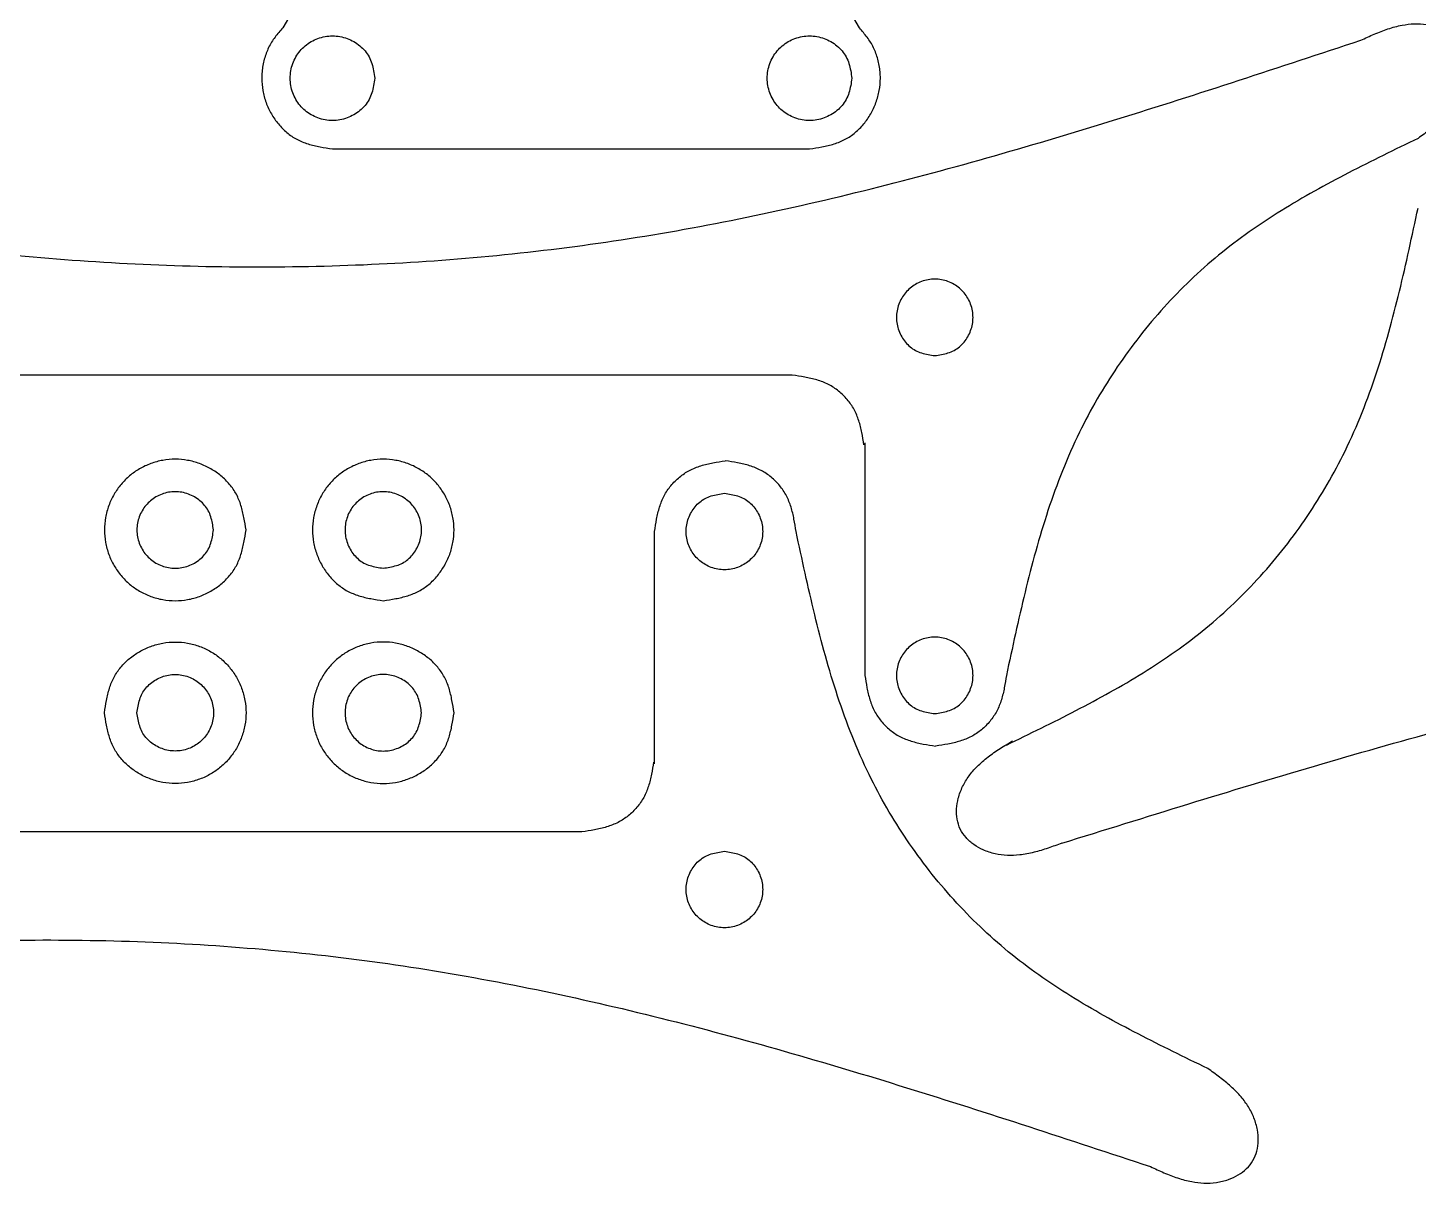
# Model space of a CAD drawing. Extents: x 7 to 258, y 12 to 200.
# Drawn here: x 131.15 to 179.66, y 74.42 to 114.74 of the extents above; entities that cross this region are included whole.
import ezdxf

# ---------------------------------------------------------------- set-up
doc = ezdxf.new("R2010")
doc.units = 0
doc.layers.add('spacers', color=7, linetype='CONTINUOUS')

msp = doc.modelspace()

# ---------------------------------------------------------------- linework, layer by layer
at = {"layer": 'spacers', "color": 7}
for points in [[(148.372028, 128.966852), (140.049512, 114.742795)], [(160.161622, 114.737557), (151.850694, 128.950079)], [(141.781665, 110.514471), (158.424163, 110.514471)], [(157.818926, 102.62408), (118.765952, 102.62408)], [(160.352517, 100.253459), (160.352517, 92.142316)], [(138.763635, 97.217159), (138.763635, 97.217159)], [(153.014739, 89.05393), (153.014739, 97.165073)], [(143.552438, 94.748209), (143.552438, 94.748209)], [(133.825705, 90.838711), (133.825705, 90.838711)], [(146.021402, 90.838711), (146.021402, 90.838711)], [(150.481149, 86.683305), (111.428174, 86.683305)]]:
    msp.add_lwpolyline(points, dxfattribs=at)
at = {"layer": 'spacers', "color": 3}
for points in [[(143.258738, 112.983433), (143.258738, 112.983433)], [(159.901235, 112.983433), (159.901235, 112.983433)], [(162.790426, 103.300792), (162.790426, 103.300792)], [(155.452648, 98.500176), (155.452648, 98.500176)], [(137.629779, 97.217159), (137.629779, 97.217159)], [(143.552438, 95.882068), (143.552438, 95.882068)], [(134.95959, 90.838711), (134.95959, 90.838711)], [(144.887518, 90.838711), (144.887518, 90.838711)], [(162.790426, 90.807213), (162.790426, 90.807213)], [(155.452648, 86.006593), (155.452648, 86.006593)]]:
    msp.add_lwpolyline(points, dxfattribs=at)
at = {"layer": 'spacers', "color": 7}
for points, knots in [([(140.049512, 114.742795), (140.002633, 114.689204), (139.909052, 114.582226), (139.774753, 114.417051), (139.652412, 114.241816), (139.549577, 114.053013), (139.465566, 113.853541), (139.399059, 113.644657), (139.349801, 113.428611), (139.319414, 113.206851), (139.306047, 112.913932), (139.33946, 112.550167), (139.453754, 112.128706), (139.637362, 111.734309), (139.882851, 111.379662), (140.18055, 111.077141), (140.530688, 110.836085), (140.928182, 110.678711), (141.350079, 110.581848), (141.637036, 110.53705), (141.781665, 110.514471)], [0, 0, 0, 0, 0.2136, 0.426386, 0.638389, 0.853754, 1.07005, 1.286766, 1.5106, 1.734013, 1.957335, 2.389198, 2.82368, 3.261187, 3.687893, 4.111514, 4.527998, 4.953272, 5.385389, 5.824493, 5.824493, 5.824493, 5.824493]), ([(158.424163, 110.514471), (158.568792, 110.53705), (158.85575, 110.581848), (159.277647, 110.678711), (159.675141, 110.836084), (160.025277, 111.077141), (160.322976, 111.379661), (160.568464, 111.734313), (160.752081, 112.128707), (160.866395, 112.550168), (160.899752, 112.913653), (160.886468, 113.206003), (160.85631, 113.426931), (160.807425, 113.642194), (160.74142, 113.850361), (160.658029, 114.049206), (160.55594, 114.237488), (160.434466, 114.412336), (160.301106, 114.577224), (160.208176, 114.684045), (160.161622, 114.737557)], [0, 0, 0, 0, 0.439103, 0.87122, 1.296494, 1.712978, 2.136599, 2.563304, 3.000818, 3.435304, 3.867164, 4.089637, 4.312199, 4.535176, 4.75107, 4.966549, 5.181109, 5.392305, 5.604277, 5.817055, 5.817055, 5.817055, 5.817055]), ([(177.656069, 114.309068), (177.811649, 114.380639), (178.121824, 114.523328), (178.597232, 114.711833), (179.064849, 114.839744), (179.520474, 114.892949), (179.954881, 114.87398), (180.359472, 114.777068), (180.716782, 114.611114), (181.014126, 114.392172), (181.247002, 114.107572), (181.379786, 113.764649), (181.423663, 113.39801), (181.391875, 113.005327), (181.27671, 112.605549), (181.079034, 112.218263), (180.808104, 111.848099), (180.466266, 111.504336), (180.067869, 111.183668), (179.790799, 110.984168), (179.651824, 110.884101)], [0, 0, 0, 0, 0.513733, 1.024216, 1.532772, 1.963225, 2.395321, 2.830706, 3.202305, 3.570285, 3.929941, 4.289597, 4.657576, 5.029177, 5.46456, 5.896653, 6.327104, 6.835661, 7.346144, 7.859877, 7.859877, 7.859877, 7.859877]), ([(98.928812, 114.309068), (101.859202, 113.395289), (107.713993, 111.5696), (116.580494, 109.126079), (125.459223, 107.312209), (134.34326, 106.389341), (143.133756, 106.337674), (151.924849, 107.189728), (160.604794, 109.018073), (169.172482, 111.504288), (174.825036, 113.373093), (177.656069, 114.309068)], [0, 0, 0, 0, 9.208479, 18.398137, 27.581192, 36.360373, 45.149522, 53.911367, 62.803247, 71.718183, 80.663176, 80.663176, 80.663176, 80.663176]), ([(179.651824, 110.884104), (178.839461, 110.489551), (177.219869, 109.702938), (174.858382, 108.402178), (172.663503, 106.871088), (170.741925, 105.028218), (169.111278, 102.945366), (167.730269, 100.56493), (166.6886, 97.905563), (165.914128, 95.045919), (165.498754, 93.112172), (165.290427, 92.142318)], [0, 0, 0, 0, 2.709193, 5.401269, 8.081182, 10.712126, 13.357239, 15.992565, 18.939205, 21.896696, 24.87247, 24.87247, 24.87247, 24.87247]), ([(165.290427, 89.712173), (166.102789, 90.106725), (167.722381, 90.893337), (170.083869, 92.194097), (172.278746, 93.725189), (174.200326, 95.568057), (175.830972, 97.650909), (177.21198, 100.031346), (178.25365, 102.690712), (179.028123, 105.550356), (179.443497, 107.484105), (179.651824, 108.453959)], [0, 0, 0, 0, 2.709192, 5.401268, 8.081183, 10.712125, 13.357238, 15.992566, 18.939204, 21.896695, 24.872471, 24.872471, 24.872471, 24.872471]), ([(160.318927, 100.190943), (160.295983, 100.333244), (160.250396, 100.615989), (160.152202, 101.032535), (159.992836, 101.427538), (159.750117, 101.777397), (159.445349, 102.072848), (159.085924, 102.308256), (158.681551, 102.463658), (158.254028, 102.558821), (157.964507, 102.602245), (157.818926, 102.62408)], [0, 0, 0, 0, 0.432379, 0.859119, 1.281673, 1.701799, 2.126587, 2.548039, 2.981602, 3.418222, 3.859813, 3.859813, 3.859813, 3.859813]), ([(138.763635, 97.217159), (138.741088, 97.072524), (138.696354, 96.785556), (138.599523, 96.363642), (138.442031, 95.966141), (138.200715, 95.616111), (137.898141, 95.318528), (137.543892, 95.073014), (137.150192, 94.888978), (136.728642, 94.774436), (136.294332, 94.735095), (135.859718, 94.774497), (135.438005, 94.888533), (135.045948, 95.072065), (134.696298, 95.319336), (134.396785, 95.618921), (134.149644, 95.968394), (133.966034, 96.360107), (133.85192, 96.78183), (133.8126, 97.217162), (133.851921, 97.652493), (133.966035, 98.074215), (134.149644, 98.465928), (134.396785, 98.815401), (134.696298, 99.114985), (135.045948, 99.362256), (135.438005, 99.545789), (135.859718, 99.659824), (136.294332, 99.699227), (136.728642, 99.659886), (137.150192, 99.545343), (137.543892, 99.361308), (137.898141, 99.115794), (138.200715, 98.818211), (138.442032, 98.46818), (138.599522, 98.070679), (138.696354, 97.648764), (138.741088, 97.361795), (138.763635, 97.217159)], [0, 0, 0, 0, 0.439106, 0.871222, 1.296515, 1.71309, 2.13677, 2.563247, 3.00006, 3.434173, 3.867267, 4.301364, 4.736449, 5.171438, 5.593159, 6.014802, 6.436322, 6.870895, 7.30578, 7.740534, 8.175287, 8.610172, 9.044744, 9.466264, 9.887907, 10.309629, 10.744617, 11.179702, 11.613799, 12.046893, 12.481006, 12.917819, 13.344296, 13.767976, 14.184551, 14.609845, 15.041961, 15.481069, 15.481069, 15.481069, 15.481069]), ([(143.552438, 94.748209), (143.407803, 94.770755), (143.120835, 94.815487), (142.698921, 94.912318), (142.301419, 95.069807), (141.951386, 95.31112), (141.653801, 95.613691), (141.408283, 95.967938), (141.224246, 96.361638), (141.109701, 96.783187), (141.070359, 97.217499), (141.109762, 97.652113), (141.2238, 98.073827), (141.407334, 98.465884), (141.654609, 98.815532), (141.954196, 99.115042), (142.303673, 99.362179), (142.695386, 99.545788), (143.117108, 99.659901), (143.552438, 99.699221), (143.987768, 99.659901), (144.40949, 99.545788), (144.801203, 99.362179), (145.150679, 99.115042), (145.450266, 98.815532), (145.697541, 98.465884), (145.881076, 98.073827), (145.995113, 97.652113), (146.034516, 97.217499), (145.995175, 96.783187), (145.88063, 96.361638), (145.696592, 95.967938), (145.451075, 95.613691), (145.153489, 95.31112), (144.803456, 95.069807), (144.405955, 94.912318), (143.98404, 94.815487), (143.697073, 94.770755), (143.552438, 94.748209)], [0, 0, 0, 0, 0.439105, 0.87122, 1.296514, 1.713089, 2.136769, 2.563246, 3.00006, 3.434173, 3.867267, 4.301366, 4.736453, 5.171442, 5.593163, 6.014806, 6.436327, 6.8709, 7.305784, 7.740536, 8.175287, 8.610171, 9.044744, 9.466265, 9.887908, 10.309629, 10.744619, 11.179705, 11.613804, 12.046898, 12.481011, 12.917825, 13.344302, 13.767982, 14.184557, 14.609851, 15.041966, 15.481071, 15.481071, 15.481071, 15.481071]), ([(153.014739, 97.165073), (153.037318, 97.308931), (153.082204, 97.594913), (153.17936, 98.016709), (153.337107, 98.416461), (153.57655, 98.771495), (153.877269, 99.072214), (154.232303, 99.311659), (154.632056, 99.469403), (155.053853, 99.566559), (155.339834, 99.611446), (155.483693, 99.634026)], [0, 0, 0, 0, 0.436825, 0.868379, 1.296336, 1.717935, 2.143526, 2.565128, 2.993085, 3.424638, 3.861463, 3.861463, 3.861463, 3.861463]), ([(157.952649, 97.165073), (157.93007, 97.308931), (157.885184, 97.594913), (157.788029, 98.016709), (157.630285, 98.416462), (157.390839, 98.771495), (157.090121, 99.072213), (156.735087, 99.31166), (156.335333, 99.469403), (155.913536, 99.566559), (155.627554, 99.611446), (155.483695, 99.634026)], [0, 0, 0, 0, 0.436825, 0.868378, 1.296335, 1.717935, 2.143527, 2.565126, 2.993085, 3.424639, 3.861465, 3.861465, 3.861465, 3.861465]), ([(172.314046, 78.423285), (171.501683, 78.817836), (169.882091, 79.604447), (167.520603, 80.905206), (165.325727, 82.4363), (163.404146, 84.279168), (161.7735, 86.362021), (160.392491, 88.742457), (159.350824, 91.401825), (158.576351, 94.261469), (158.160976, 96.195216), (157.952649, 97.16507)], [0, 0, 0, 0, 2.709192, 5.401267, 8.081183, 10.712125, 13.357238, 15.992566, 18.939206, 21.896696, 24.87247, 24.87247, 24.87247, 24.87247]), ([(167.22659, 86.287206), (170.15698, 87.200985), (176.01177, 89.026674), (184.878272, 91.470195), (193.757, 93.284069), (202.641038, 94.206933), (211.431534, 94.2586), (220.222628, 93.406546), (228.902574, 91.578201), (237.470262, 89.091987), (243.122814, 87.223181), (245.953844, 86.287206)], [0, 0, 0, 0, 9.208479, 18.398137, 27.581192, 36.360374, 45.149523, 53.911367, 62.803249, 71.718188, 80.663174, 80.663174, 80.663174, 80.663174]), ([(133.825705, 90.838711), (133.848252, 90.694075), (133.892986, 90.407107), (133.989817, 89.985191), (134.147309, 89.58769), (134.388625, 89.237659), (134.691198, 88.940075), (135.045448, 88.694563), (135.439148, 88.510527), (135.860697, 88.395985), (136.295008, 88.356644), (136.729622, 88.396047), (137.151335, 88.510082), (137.543392, 88.693615), (137.893043, 88.940884), (138.192555, 89.240469), (138.439696, 89.589943), (138.623305, 89.981656), (138.737419, 90.403378), (138.77674, 90.838709), (138.73742, 91.27404), (138.623305, 91.695763), (138.439696, 92.087477), (138.192555, 92.43695), (137.893042, 92.736535), (137.543392, 92.983806), (137.151335, 93.167339), (136.729622, 93.281376), (136.295008, 93.320779), (135.860697, 93.281437), (135.439148, 93.166893), (135.045448, 92.982857), (134.691199, 92.737343), (134.388625, 92.43976), (134.147309, 92.08973), (133.989817, 91.692229), (133.892986, 91.270315), (133.848252, 90.983347), (133.825705, 90.838711)], [0, 0, 0, 0, 0.439108, 0.871225, 1.296518, 1.713093, 2.136774, 2.56325, 3.000063, 3.434176, 3.86727, 4.301367, 4.736452, 5.171441, 5.593161, 6.014805, 6.436325, 6.870898, 7.305782, 7.740535, 8.175289, 8.610173, 9.044747, 9.466267, 9.88791, 10.309632, 10.74462, 11.179706, 11.613803, 12.046897, 12.48101, 12.917823, 13.3443, 13.767981, 14.184555, 14.609849, 15.041964, 15.481071, 15.481071, 15.481071, 15.481071]), ([(146.021402, 90.838711), (145.998856, 90.694075), (145.954122, 90.407107), (145.85729, 89.985191), (145.699799, 89.58769), (145.458482, 89.237659), (145.155909, 88.940075), (144.801659, 88.694563), (144.407959, 88.510527), (143.98641, 88.395985), (143.552099, 88.356644), (143.117486, 88.396047), (142.695773, 88.510082), (142.303716, 88.693615), (141.954065, 88.940884), (141.654553, 89.240469), (141.407412, 89.589943), (141.223802, 89.981656), (141.109688, 90.403378), (141.070367, 90.838709), (141.109688, 91.27404), (141.223803, 91.695763), (141.407412, 92.087477), (141.654553, 92.43695), (141.954066, 92.736535), (142.303716, 92.983806), (142.695773, 93.167339), (143.117486, 93.281376), (143.552099, 93.320779), (143.98641, 93.281437), (144.407959, 93.166893), (144.80166, 92.982857), (145.155909, 92.737343), (145.458482, 92.43976), (145.699799, 92.08973), (145.85729, 91.692229), (145.954122, 91.270315), (145.998856, 90.983347), (146.021402, 90.838711)], [0, 0, 0, 0, 0.439108, 0.871225, 1.296518, 1.713093, 2.136774, 2.56325, 3.000063, 3.434176, 3.86727, 4.301367, 4.736452, 5.171441, 5.593161, 6.014805, 6.436325, 6.870898, 7.305782, 7.740535, 8.175289, 8.610173, 9.044747, 9.466267, 9.88791, 10.309632, 10.74462, 11.179706, 11.613803, 12.046897, 12.48101, 12.917823, 13.3443, 13.767981, 14.184555, 14.609849, 15.041964, 15.481071, 15.481071, 15.481071, 15.481071]), ([(160.352517, 92.142316), (160.375096, 91.998456), (160.419982, 91.712474), (160.517138, 91.290676), (160.674884, 90.890925), (160.914328, 90.53589), (161.215046, 90.235172), (161.570081, 89.995726), (161.969834, 89.837982), (162.39163, 89.740826), (162.677612, 89.695939), (162.82147, 89.673359)], [0, 0, 0, 0, 0.436827, 0.868381, 1.296339, 1.717937, 2.143529, 2.565131, 2.993087, 3.424641, 3.861466, 3.861466, 3.861466, 3.861466]), ([(165.290427, 92.142316), (165.267848, 91.998456), (165.222962, 91.712474), (165.125807, 91.290677), (164.968063, 90.890924), (164.728617, 90.53589), (164.427898, 90.235172), (164.072865, 89.995725), (163.673111, 89.837983), (163.251314, 89.740826), (162.965332, 89.695939), (162.821473, 89.673359)], [0, 0, 0, 0, 0.436827, 0.868381, 1.296338, 1.717938, 2.143529, 2.565129, 2.993088, 3.424642, 3.861467, 3.861467, 3.861467, 3.861467]), ([(167.22659, 86.287206), (167.065877, 86.228056), (166.745468, 86.110128), (166.256742, 85.959483), (165.780534, 85.868635), (165.32214, 85.851321), (164.890559, 85.904295), (164.494816, 86.032639), (164.151618, 86.226099), (163.872358, 86.467684), (163.662517, 86.769669), (163.557031, 87.121949), (163.542039, 87.490898), (163.604522, 87.879879), (163.750681, 88.269395), (163.978121, 88.639989), (164.277241, 88.987771), (164.644986, 89.303668), (165.067301, 89.592108), (165.359163, 89.769269), (165.505556, 89.85813)], [0, 0, 0, 0, 0.513733, 1.024216, 1.532773, 1.963226, 2.39532, 2.830704, 3.202304, 3.570284, 3.929942, 4.289597, 4.657575, 5.029174, 5.464559, 5.896653, 6.327106, 6.835663, 7.346148, 7.859881, 7.859881, 7.859881, 7.859881]), ([(152.981149, 89.116442), (152.958206, 88.974141), (152.912618, 88.691397), (152.814424, 88.274851), (152.655058, 87.879848), (152.412341, 87.529988), (152.107573, 87.234537), (151.748146, 86.99913), (151.343774, 86.843727), (150.91625, 86.748563), (150.626729, 86.70514), (150.481149, 86.683305)], [0, 0, 0, 0, 0.432379, 0.859118, 1.281673, 1.701797, 2.126586, 2.54804, 2.981602, 3.418222, 3.859814, 3.859814, 3.859814, 3.859814]), ([(91.591034, 74.99832), (94.521424, 75.912098), (100.376215, 77.737785), (109.242716, 80.181306), (118.121445, 81.995176), (127.005483, 82.918044), (135.795978, 82.969711), (144.587071, 82.117657), (153.267016, 80.289312), (161.834704, 77.803098), (167.487258, 75.934294), (170.318292, 74.99832)], [0, 0, 0, 0, 9.208478, 18.398136, 27.581191, 36.360372, 45.149522, 53.911366, 62.803246, 71.718182, 80.663175, 80.663175, 80.663175, 80.663175]), ([(170.318292, 74.99832), (170.473871, 74.926749), (170.784046, 74.784058), (171.259455, 74.595553), (171.727071, 74.467641), (172.182696, 74.414436), (172.617103, 74.433406), (173.021694, 74.530317), (173.379004, 74.696273), (173.676349, 74.915215), (173.909223, 75.199815), (174.042009, 75.542738), (174.085886, 75.909375), (174.054101, 76.302059), (173.938934, 76.701836), (173.741257, 77.089123), (173.470326, 77.459286), (173.128488, 77.80305), (172.730091, 78.123718), (172.453021, 78.32322), (172.314046, 78.423287)], [0, 0, 0, 0, 0.513734, 1.024217, 1.532773, 1.963226, 2.395322, 2.830707, 3.202307, 3.570287, 3.929944, 4.289598, 4.657576, 5.029177, 5.46456, 5.896654, 6.327106, 6.835662, 7.346146, 7.85988, 7.85988, 7.85988, 7.85988])]:
    msp.add_open_spline(points, degree=3, knots=knots, dxfattribs=at)
at = {"layer": 'spacers', "color": 3}
for points, knots in [([(143.258738, 112.983433), (143.245249, 113.069962), (143.218487, 113.241642), (143.160557, 113.494056), (143.066337, 113.731863), (142.921971, 113.941272), (142.740955, 114.119302), (142.529024, 114.266184), (142.293489, 114.376284), (142.041293, 114.444809), (141.781463, 114.468345), (141.521452, 114.444773), (141.269158, 114.37655), (141.034606, 114.266752), (140.825427, 114.118818), (140.646242, 113.93959), (140.498387, 113.730516), (140.388545, 113.49617), (140.320277, 113.243872), (140.296753, 112.983432), (140.320276, 112.722992), (140.388543, 112.470692), (140.498388, 112.236345), (140.646241, 112.027268), (140.825426, 111.848038), (141.034607, 111.700107), (141.269158, 111.590305), (141.521452, 111.522083), (141.781463, 111.49851), (142.041293, 111.522046), (142.293489, 111.590572), (142.529023, 111.700674), (142.740956, 111.847555), (142.921972, 112.025587), (143.06634, 112.234997), (143.160559, 112.472806), (143.218487, 112.725222), (143.245249, 112.896904), (143.258738, 112.983433)], [0, 0, 0, 0, 0.262698, 0.521214, 0.775649, 1.024866, 1.278334, 1.533477, 1.794805, 2.054516, 2.313618, 2.57332, 2.833614, 3.09385, 3.346147, 3.598398, 3.850574, 4.11056, 4.370733, 4.630825, 4.890921, 5.151095, 5.411082, 5.663261, 5.915513, 6.167809, 6.428046, 6.68834, 6.948042, 7.207144, 7.466856, 7.728184, 7.983326, 8.236797, 8.486016, 8.740452, 8.99897, 9.26167, 9.26167, 9.26167, 9.26167]), ([(159.901235, 112.983433), (159.887747, 113.069962), (159.860984, 113.241642), (159.803055, 113.494055), (159.708839, 113.731864), (159.564467, 113.941271), (159.383452, 114.119302), (159.171522, 114.266184), (158.935986, 114.376284), (158.683791, 114.444809), (158.423961, 114.468345), (158.163949, 114.444773), (157.911656, 114.37655), (157.677104, 114.266752), (157.467924, 114.118818), (157.288739, 113.93959), (157.140885, 113.730516), (157.031041, 113.49617), (156.962773, 113.243872), (156.939247, 112.983433), (156.962772, 112.722992), (157.03104, 112.470692), (157.140886, 112.236345), (157.288739, 112.027268), (157.467923, 111.848038), (157.677104, 111.700107), (157.911656, 111.590305), (158.163949, 111.522083), (158.423961, 111.49851), (158.683791, 111.522046), (158.935987, 111.590572), (159.171521, 111.700674), (159.383453, 111.847555), (159.564467, 112.025587), (159.708834, 112.234998), (159.803057, 112.472806), (159.860985, 112.725222), (159.887747, 112.896904), (159.901235, 112.983433)], [0, 0, 0, 0, 0.262698, 0.521214, 0.775648, 1.024866, 1.278335, 1.533478, 1.794805, 2.054517, 2.313619, 2.573321, 2.833615, 3.093851, 3.346148, 3.598399, 3.850575, 4.110561, 4.370734, 4.630827, 4.890922, 5.151097, 5.411084, 5.663263, 5.915514, 6.167811, 6.428048, 6.688342, 6.948044, 7.207146, 7.466858, 7.728186, 7.983328, 8.236797, 8.486016, 8.740453, 8.998971, 9.261671, 9.261671, 9.261671, 9.261671]), ([(162.790426, 103.300792), (162.712214, 103.312985), (162.557035, 103.337176), (162.328883, 103.389537), (162.113933, 103.4747), (161.924653, 103.605192), (161.763732, 103.768807), (161.630971, 103.960369), (161.531452, 104.173263), (161.469513, 104.401217), (161.44824, 104.636072), (161.469547, 104.871091), (161.531211, 105.099134), (161.630457, 105.31114), (161.764171, 105.500213), (161.926172, 105.662173), (162.115152, 105.795814), (162.326972, 105.895101), (162.555019, 105.956808), (162.790426, 105.978071), (163.025832, 105.956808), (163.253878, 105.895102), (163.465699, 105.795817), (163.654676, 105.662174), (163.816679, 105.500214), (163.950392, 105.31114), (164.049638, 105.099134), (164.111302, 104.871091), (164.132609, 104.636072), (164.111336, 104.401217), (164.049397, 104.173263), (163.949878, 103.960369), (163.817117, 103.768807), (163.656197, 103.605191), (163.466917, 103.474701), (163.251968, 103.389537), (163.023817, 103.337176), (162.868638, 103.312985), (162.790426, 103.300792)], [0, 0, 0, 0, 0.237449, 0.471117, 0.701095, 0.926359, 1.155465, 1.386083, 1.622291, 1.857039, 2.091237, 2.325975, 2.561249, 2.796472, 3.024516, 3.252521, 3.480458, 3.715455, 3.95062, 4.185714, 4.420808, 4.655972, 4.890967, 5.118905, 5.34691, 5.574955, 5.810178, 6.045452, 6.28019, 6.514388, 6.749136, 6.985344, 7.215962, 7.445067, 7.670332, 7.900309, 8.133976, 8.371425, 8.371425, 8.371425, 8.371425]), ([(137.629779, 97.217159), (137.617587, 97.138948), (137.593397, 96.983769), (137.541035, 96.755618), (137.45587, 96.540669), (137.325379, 96.351388), (137.161762, 96.190468), (136.970199, 96.057707), (136.757303, 95.958188), (136.529345, 95.89625), (136.294488, 95.874977), (136.059467, 95.896283), (135.831424, 95.957947), (135.619419, 96.057193), (135.430348, 96.190906), (135.26839, 96.352907), (135.134751, 96.541886), (135.035468, 96.753707), (134.973764, 96.981755), (134.952503, 97.217162), (134.973764, 97.452567), (135.035468, 97.680614), (135.134752, 97.892434), (135.268389, 98.081413), (135.430348, 98.243413), (135.61942, 98.377125), (135.831424, 98.476372), (136.059468, 98.538036), (136.294488, 98.559342), (136.529345, 98.538071), (136.757303, 98.476131), (136.970199, 98.376612), (137.161761, 98.243851), (137.325378, 98.082932), (137.455871, 97.893652), (137.541034, 97.678702), (137.593397, 97.450551), (137.617587, 97.295372), (137.629779, 97.217159)], [0, 0, 0, 0, 0.237448, 0.471115, 0.701093, 0.926358, 1.155464, 1.386083, 1.622293, 1.857044, 2.091244, 2.325985, 2.561259, 2.79648, 3.024524, 3.252526, 3.48046, 3.715457, 3.950622, 4.185717, 4.420809, 4.655972, 4.890967, 5.118903, 5.346905, 5.574948, 5.810169, 6.045443, 6.280184, 6.514384, 6.749135, 6.985346, 7.215964, 7.44507, 7.670333, 7.900312, 8.13398, 8.371429, 8.371429, 8.371429, 8.371429]), ([(143.552438, 95.882068), (143.474225, 95.894259), (143.319044, 95.918449), (143.09089, 95.97081), (142.875937, 96.055972), (142.686655, 96.186463), (142.525734, 96.350079), (142.392972, 96.541641), (142.293451, 96.754534), (142.231512, 96.982488), (142.210238, 97.217343), (142.231545, 97.452362), (142.293211, 97.680406), (142.392457, 97.892413), (142.526173, 98.081486), (142.688175, 98.243446), (142.877156, 98.377087), (143.088978, 98.476373), (143.317028, 98.538079), (143.552437, 98.55934), (143.787845, 98.538079), (144.015893, 98.476375), (144.227712, 98.377086), (144.416689, 98.243446), (144.578688, 98.081485), (144.712399, 97.892412), (144.811641, 97.680406), (144.873304, 97.452362), (144.894609, 97.217343), (144.873337, 96.982489), (144.811401, 96.754535), (144.711885, 96.541641), (144.579125, 96.350081), (144.418208, 96.186465), (144.22893, 96.055973), (144.013982, 95.970807), (143.78583, 95.918447), (143.63065, 95.894259), (143.552438, 95.882068)], [0, 0, 0, 0, 0.23745, 0.471121, 0.701103, 0.926366, 1.155474, 1.386093, 1.6223, 1.857048, 2.091244, 2.325985, 2.56126, 2.796483, 3.02453, 3.252534, 3.480472, 3.715471, 3.950638, 4.185735, 4.42083, 4.655995, 4.890991, 5.118926, 5.346929, 5.574971, 5.810193, 6.045467, 6.280208, 6.514403, 6.74915, 6.985357, 7.215972, 7.445077, 7.670338, 7.900317, 8.133984, 8.371434, 8.371434, 8.371434, 8.371434]), ([(155.452648, 98.500176), (155.374436, 98.487984), (155.219257, 98.463794), (154.991105, 98.411431), (154.776156, 98.326268), (154.586875, 98.195777), (154.425956, 98.03216), (154.293193, 97.8406), (154.193676, 97.627705), (154.131736, 97.399752), (154.110462, 97.164897), (154.131769, 96.929878), (154.193433, 96.701834), (154.292679, 96.489828), (154.426392, 96.300754), (154.588394, 96.138794), (154.777374, 96.005154), (154.989194, 95.905868), (155.217242, 95.844162), (155.452648, 95.8229), (155.688054, 95.844162), (155.916101, 95.905867), (156.12792, 96.005155), (156.316899, 96.138795), (156.478901, 96.300755), (156.612615, 96.489828), (156.71186, 96.701834), (156.773525, 96.929878), (156.794831, 97.164897), (156.773558, 97.399752), (156.711619, 97.627706), (156.6121, 97.840599), (156.479339, 98.032161), (156.318418, 98.195776), (156.129139, 98.326267), (155.914189, 98.411432), (155.686039, 98.463794), (155.53086, 98.487984), (155.452648, 98.500176)], [0, 0, 0, 0, 0.237449, 0.471117, 0.701096, 0.926358, 1.155464, 1.386083, 1.622291, 1.857038, 2.091234, 2.325974, 2.561249, 2.796472, 3.024517, 3.252521, 3.480458, 3.715455, 3.950619, 4.185714, 4.420807, 4.655971, 4.890966, 5.118904, 5.346908, 5.574953, 5.810176, 6.04545, 6.280191, 6.514387, 6.749134, 6.985342, 7.21596, 7.445066, 7.670329, 7.900307, 8.133975, 8.371422, 8.371422, 8.371422, 8.371422]), ([(162.790426, 90.807213), (162.712214, 90.819404), (162.557035, 90.843594), (162.328883, 90.895955), (162.113933, 90.981117), (161.924653, 91.111609), (161.763734, 91.275225), (161.63097, 91.466785), (161.531454, 91.67968), (161.469514, 91.907633), (161.44824, 92.142488), (161.469547, 92.377507), (161.531211, 92.605551), (161.630457, 92.817558), (161.764172, 93.00663), (161.926173, 93.168591), (162.115152, 93.302231), (162.326972, 93.401518), (162.555019, 93.463226), (162.790426, 93.484489), (163.025832, 93.463226), (163.253879, 93.401518), (163.465697, 93.30223), (163.654677, 93.168591), (163.816679, 93.006631), (163.950392, 92.817558), (164.049638, 92.605551), (164.111302, 92.377507), (164.132609, 92.142488), (164.111336, 91.907633), (164.049397, 91.67968), (163.949878, 91.466786), (163.817117, 91.275225), (163.656198, 91.111609), (163.466919, 90.981117), (163.251969, 90.895955), (163.023817, 90.843594), (162.868638, 90.819404), (162.790426, 90.807213)], [0, 0, 0, 0, 0.237449, 0.471116, 0.701095, 0.926358, 1.155463, 1.386082, 1.62229, 1.857037, 2.091233, 2.325973, 2.561248, 2.796471, 3.024516, 3.25252, 3.480457, 3.715454, 3.950619, 4.185713, 4.420806, 4.655971, 4.890967, 5.118904, 5.346908, 5.574953, 5.810176, 6.045451, 6.280191, 6.514387, 6.749134, 6.985342, 7.21596, 7.445065, 7.670328, 7.900307, 8.133974, 8.371423, 8.371423, 8.371423, 8.371423]), ([(134.95959, 90.838711), (134.97178, 90.760499), (134.995968, 90.60532), (135.048329, 90.377168), (135.133488, 90.162217), (135.263978, 89.972938), (135.42759, 89.812018), (135.619149, 89.679256), (135.832043, 89.579737), (136.059997, 89.517799), (136.294854, 89.496526), (136.529875, 89.517832), (136.75792, 89.579497), (136.969929, 89.678742), (137.159004, 89.812455), (137.320967, 89.974455), (137.454608, 90.163435), (137.553897, 90.375255), (137.615603, 90.603304), (137.636865, 90.838711), (137.615603, 91.074117), (137.553897, 91.302164), (137.454608, 91.513983), (137.320967, 91.702962), (137.159004, 91.864962), (136.969929, 91.998675), (136.75792, 92.097921), (136.529874, 92.159585), (136.294853, 92.180891), (136.059997, 92.159619), (135.832043, 92.09768), (135.61915, 91.998162), (135.427592, 91.865399), (135.263978, 91.704481), (135.133488, 91.515201), (135.048328, 91.300252), (134.995968, 91.072101), (134.971781, 90.916923), (134.95959, 90.838711)], [0, 0, 0, 0, 0.237448, 0.471116, 0.701096, 0.926356, 1.15546, 1.386075, 1.622284, 1.857031, 2.091229, 2.325972, 2.561248, 2.796473, 3.024519, 3.252524, 3.480461, 3.715459, 3.950625, 4.18572, 4.420813, 4.655977, 4.890974, 5.118911, 5.346916, 5.574963, 5.810188, 6.045464, 6.280206, 6.514404, 6.749151, 6.98536, 7.215974, 7.445077, 7.670339, 7.900317, 8.133983, 8.37143, 8.37143, 8.37143, 8.37143]), ([(144.887518, 90.838711), (144.875327, 90.760499), (144.851138, 90.60532), (144.798779, 90.377168), (144.71362, 90.162217), (144.58313, 89.972938), (144.419517, 89.812018), (144.227958, 89.679256), (144.015065, 89.579737), (143.78711, 89.517799), (143.552254, 89.496526), (143.317233, 89.517832), (143.089187, 89.579497), (142.877179, 89.678742), (142.688104, 89.812455), (142.526141, 89.974455), (142.3925, 90.163435), (142.293211, 90.375255), (142.231505, 90.603304), (142.210242, 90.838711), (142.231505, 91.074117), (142.293213, 91.302163), (142.3925, 91.513983), (142.526141, 91.702962), (142.688104, 91.864962), (142.877179, 91.998675), (143.089187, 92.097921), (143.317233, 92.159585), (143.552254, 92.180891), (143.78711, 92.159619), (144.015065, 92.09768), (144.227958, 91.998162), (144.419517, 91.8654), (144.58313, 91.704481), (144.713619, 91.515201), (144.798779, 91.300252), (144.851138, 91.072101), (144.875327, 90.916923), (144.887518, 90.838711)], [0, 0, 0, 0, 0.237449, 0.471116, 0.701096, 0.926356, 1.15546, 1.386075, 1.622284, 1.857031, 2.091229, 2.325972, 2.561248, 2.796472, 3.024519, 3.252524, 3.480461, 3.715459, 3.950625, 4.18572, 4.420813, 4.655977, 4.890973, 5.118911, 5.346916, 5.574962, 5.810187, 6.045463, 6.280206, 6.514403, 6.749151, 6.985359, 7.215975, 7.445077, 7.670339, 7.900317, 8.133983, 8.371429, 8.371429, 8.371429, 8.371429]), ([(155.452648, 86.006593), (155.374436, 85.9944), (155.219257, 85.97021), (154.991105, 85.917848), (154.776156, 85.832685), (154.586875, 85.702195), (154.425956, 85.538578), (154.293193, 85.347018), (154.193676, 85.134122), (154.131736, 84.906169), (154.110462, 84.671315), (154.131769, 84.436296), (154.193433, 84.208253), (154.29268, 83.996247), (154.426392, 83.807173), (154.588394, 83.645212), (154.777374, 83.511572), (154.989194, 83.412285), (155.217241, 83.350577), (155.452648, 83.329314), (155.688054, 83.350579), (155.916101, 83.412285), (156.12792, 83.511572), (156.316899, 83.645212), (156.478901, 83.807172), (156.612615, 83.996245), (156.71186, 84.208252), (156.773525, 84.436296), (156.794831, 84.671314), (156.773558, 84.906169), (156.711619, 85.134123), (156.6121, 85.347017), (156.479339, 85.538578), (156.318418, 85.702193), (156.129139, 85.832685), (155.914189, 85.917848), (155.686038, 85.970209), (155.53086, 85.9944), (155.452648, 86.006593)], [0, 0, 0, 0, 0.237449, 0.471117, 0.701095, 0.926358, 1.155464, 1.386083, 1.622291, 1.857038, 2.091234, 2.325974, 2.561248, 2.796469, 3.024515, 3.25252, 3.480458, 3.715454, 3.950619, 4.185714, 4.420807, 4.655972, 4.890967, 5.118904, 5.346909, 5.574953, 5.810176, 6.045451, 6.280191, 6.514387, 6.749134, 6.985342, 7.21596, 7.445066, 7.67033, 7.900307, 8.133975, 8.371422, 8.371422, 8.371422, 8.371422])]:
    msp.add_open_spline(points, degree=3, knots=knots, dxfattribs=at)

doc.saveas('drawing.dxf')
